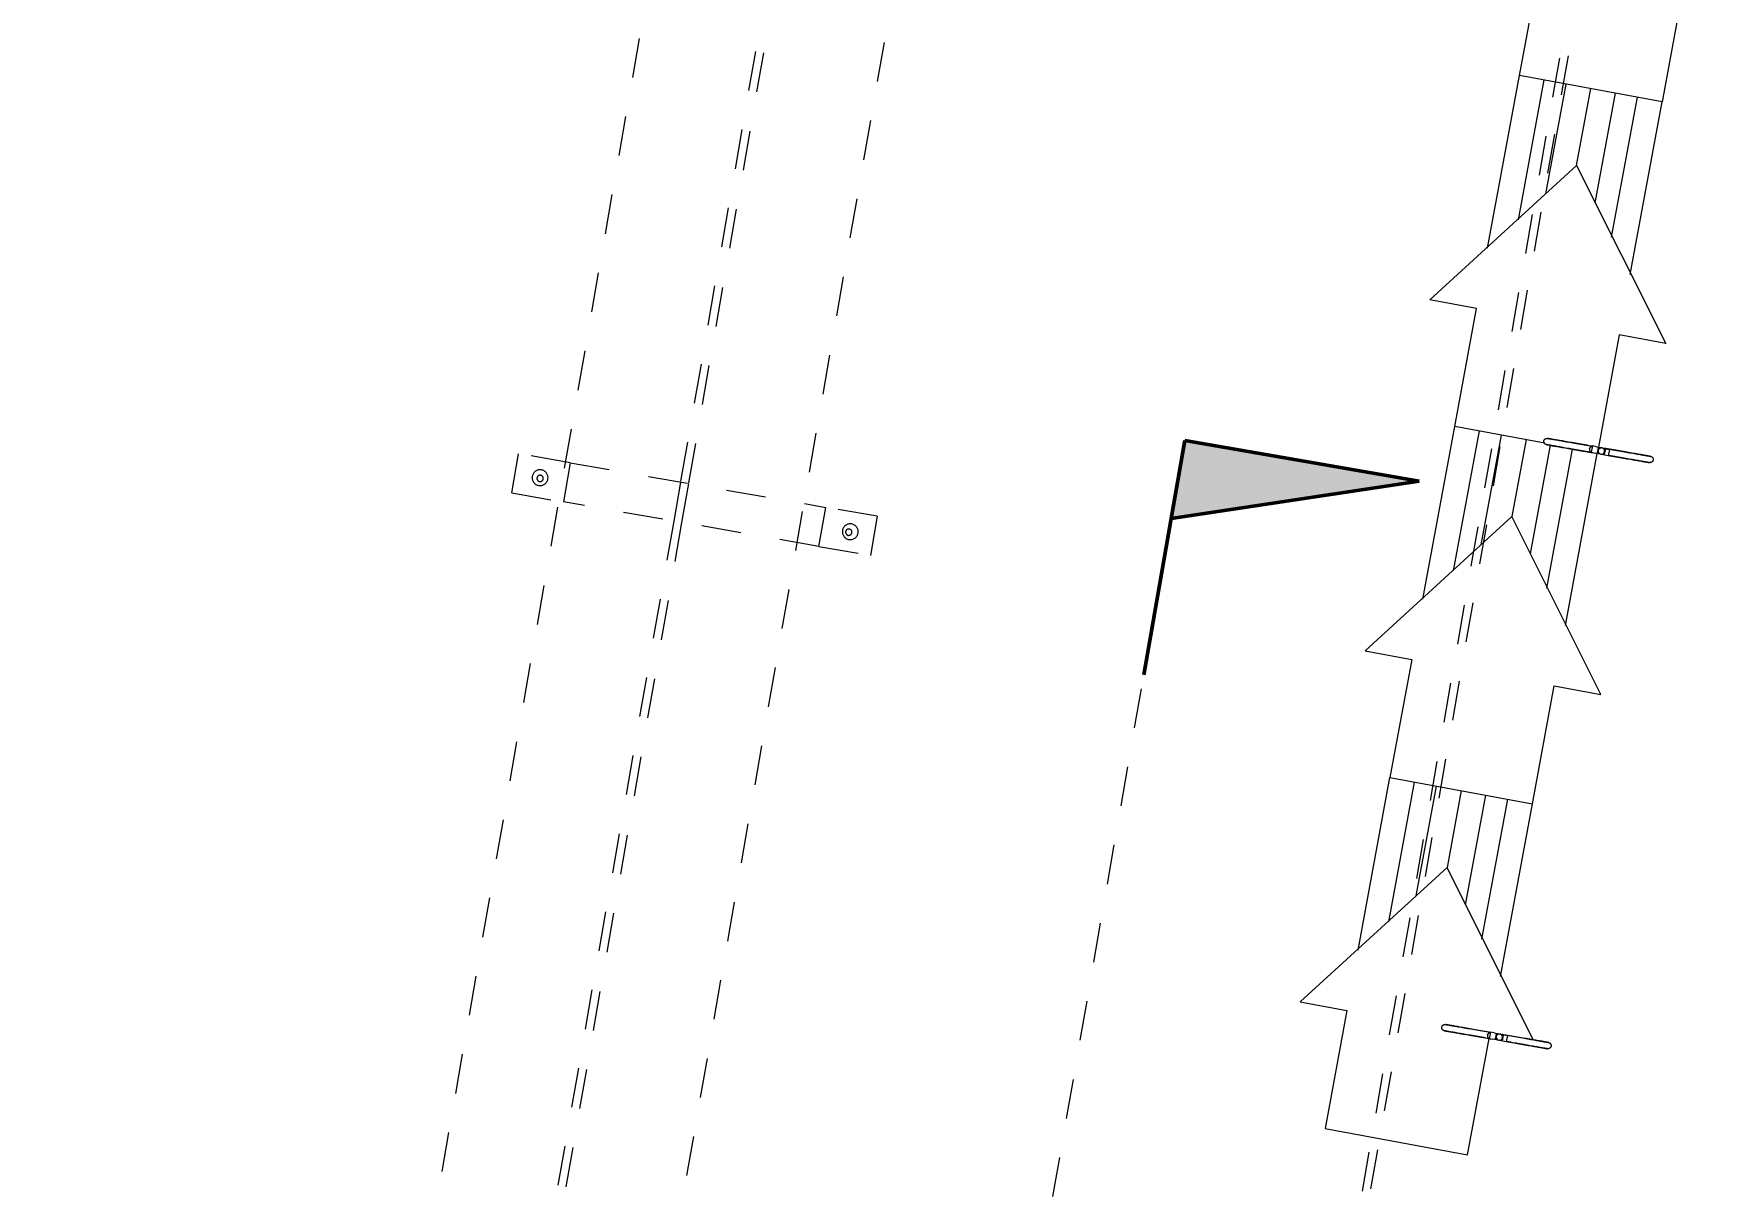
# Model space of a CAD drawing. Header units: metres. Extents: x 2 to 65, y 3 to 557.
# Drawn here: x 43.69 to 47.928, y 520.639 to 523.568 of the extents above; entities that cross this region are included whole.
import ezdxf

# ---------------------------------------------------------------- set-up
doc = ezdxf.new("R2010")
doc.units = ezdxf.units.M
doc.linetypes.add('Dot_Section Line', pattern=[0.02, 0, -0.02])
doc.linetypes.add('JacobsDash', pattern=[0.0045, 0.003, -0.0015])
doc.layers.get('Defpoints').update_dxf_attribs({"color": 41})
for name, color, linetype, lineweight in [('A-ANNO-DIMS', 7, 'Continuous', 9), ('A-DETL', 7, 'Continuous', 13), ('A-GENM', 7, 'Continuous', 35), ('S-BEAM', 7, 'Continuous', 50), ('S-BEAM-HDLN', 7, 'JacobsDash', 18)]:
    doc.layers.add(name, color=color, linetype=linetype, lineweight=lineweight)
doc.layers.add('G-ANNO-SYMB', color=7, linetype='Continuous', lineweight=35, true_color=0x0080ff)
doc.styles.add('Arial Narrow_5', font='ARIALN.TTF', dxfattribs={"height": 0.25})
doc.dimstyles.new('Dimension_Standard_O__mm__2', dxfattribs={"dimscale": 0.3048, "dimtxt": 0.255858, "dimasz": 0.82021, "dimexe": 0.787402, "dimexo": 0.492126, "dimgap": 0.492126, "dimtad": 1, "dimdec": 0, "dimlfac": 1000, "dimzin": 0, "dimdsep": 46, "dimtxsty": 'Arial Narrow_5', "dimsah": 1, "dimcen": 0.09, "dimaunit": 1, "dimadec": 4, "dimazin": 0, "dimtfac": 1, "dimtdec": 4, "dimtix": 1, "dimtmove": 2, "dimatfit": 3, "dimfxl": 1, "dimtvp": 1, "dimtfill": 1, "dimtolj": 1, "dimtzin": 0, "dimlwd": 18, "dimlwe": 18, "dimarcsym": 2})

# ---------------------------------------------------------------- blocks, each defined once
blk = doc.blocks.new('T2DPAA-T2D-C3S-SD-M2D-100010_250_dwg-40816791-DRG-2873251 - SERVICE SUPPORT GENERAL ARRANGEMENT PLAN')
at = {"color": 252, "lineweight": 18, "true_color": 0x888888}
for p, q in [((56.5021, -622.1531), (56.9437, -622.119)), ((55.6048, -622.2225), (56.0464, -622.1883)), ((56.5911, -622.2097), (56.9486, -622.1821)), ((56.6725, -622.2598), (56.9529, -622.2382)), ((54.7074, -622.2918), (55.1491, -622.2577)), ((55.6938, -622.279), (56.0513, -622.2514)), ((54.7964, -622.3484), (55.1539, -622.3208)), ((55.7752, -622.3292), (56.0556, -622.3075)), ((56.6823, -622.386), (56.9627, -622.3643)), ((54.8779, -622.3985), (55.1583, -622.3768)), ((54.6026, -622.7768), (54.9669, -622.4551)), ((55.7849, -622.4553), (56.0626, -622.4339)), ((56.6095, -622.448), (56.967, -622.4204)), ((55.7122, -622.5174), (56.0672, -622.4899)), ((56.5303, -622.5176), (56.9719, -622.4835)), ((54.8876, -622.5247), (55.168, -622.503)), ((54.8148, -622.5867), (55.1723, -622.5591)), ((55.6329, -622.587), (56.0727, -622.553)), ((54.7356, -622.6563), (55.1772, -622.6222))]:
    blk.add_line(p, q, dxfattribs=at)
at = {"color": 252, "lineweight": 18, "true_color": 0x888888, "flags": 128}
for points in [[(57.5594, -622.3349), (57.2826, -622.5794), (57.2734, -622.4602), (56.9719, -622.4835), (56.9438, -622.119), (57.2452, -622.0957), (57.236, -621.9765), (57.6588, -622.2471), (57.8551, -622.2319)], [(56.0643, -622.4187), (56.0465, -622.1883), (56.3479, -622.165), (56.3387, -622.0459), (56.7615, -622.3164), (56.9578, -622.3013)], [(56.0605, -622.3706), (55.8642, -622.3858), (55.4413, -622.1152), (55.4505, -622.2344), (55.1491, -622.2577), (55.1773, -622.6222), (55.4787, -622.5989), (55.4879, -622.718), (55.8642, -622.3858)], [(55.1631, -622.4399), (54.9669, -622.4551), (54.544, -622.1845), (54.5532, -622.3037), (54.2518, -622.327), (54.28, -622.6915), (54.5772, -622.6685)], [(56.7615, -622.3164), (56.3852, -622.6487), (56.376, -622.5295), (56.0889, -622.5517)]]:
    blk.add_lwpolyline(points, dxfattribs=at)
blk = doc.blocks.new('T2DPAA-T2D-PWC-SD-M2D-100001_ProposedDrainage_rvt-1-DRG-2873251 - SERVICE SUPPORT GENERAL ARRANGEMENT PLAN')
at = {"color": 252, "lineweight": 18, "true_color": 0x888888, "rotation": 75.11694444444437}
blk.add_blockref('T2DPAA-T2D-C3S-SD-M2D-100010_250_dwg-40816791-DRG-2873251 - SERVICE SUPPORT GENERAL ARRANGEMENT PLAN', (-1731.0833, 628.2185), dxfattribs=at)
blk = doc.blocks.new('11_GEN_BR08_Hanger for drainage_Support - 11_GEN_drainage support-9311220-DRG-2873251 - SERVICE SUPPORT GENERAL ARRANGEMENT PLAN')
at = {"layer": 'A-GENM', "lineweight": 9}
for p, q in [((-0.0243, 0.0079), (-0.0243, -0.0083)), ((-0.0147, 0.0079), (-0.0243, 0.0079)), ((-0.0147, 0.0079), (-0.0009, 0.0079)), ((-0.0086, -0.0074), (-0.0086, 0.0069)), ((-0.0086, 0.0069), (-0.004, 0.0069)), ((0.0009, 0.0079), (0.0194, 0.0079)), ((0.004, 0.0069), (0.0087, 0.0069)), ((0.0087, 0.0069), (0.0087, -0.0074)), ((0.0194, 0.0079), (0.0194, -0.0083)), ((-0.0243, -0.0083), (-0.0147, -0.0083)), ((0.0194, -0.0083), (-0.0147, -0.0083)), ((-0.003, -0.0074), (-0.0086, -0.0074)), ((-0.0025, -0.0074), (-0.0027, -0.0074)), ((0.0027, -0.0074), (0.0025, -0.0074)), ((0.0087, -0.0074), (0.003, -0.0074))]:
    blk.add_line(p, q, dxfattribs=at)
at = {"layer": 'A-GENM', "lineweight": 9, "flags": 128}
for points in [[(-0.1472, -0.0048), (-0.1472, -0.0044), (-0.1472, -0.0041), (-0.1472, -0.0038), (-0.1471, -0.0035), (-0.1471, -0.0032), (-0.147, -0.0028), (-0.1469, -0.0025), (-0.1469, -0.0022), (-0.1468, -0.0019), (-0.1467, -0.0016), (-0.1465, -0.0013), (-0.1464, -0.001), (-0.1463, -0.0007), (-0.1461, -0.0005), (-0.1459, -0.0002), (-0.1458, 0.0001), (-0.1456, 0.0003), (-0.1454, 0.0006), (-0.1452, 0.0008), (-0.1449, 0.0011), (-0.1447, 0.0013), (-0.1445, 0.0015), (-0.1442, 0.0017), (-0.144, 0.0019), (-0.1437, 0.0021), (-0.1435, 0.0023), (-0.1432, 0.0024), (-0.1429, 0.0026), (-0.1426, 0.0027), (-0.1423, 0.0029), (-0.142, 0.003), (-0.1417, 0.0031), (-0.1414, 0.0032), (-0.1411, 0.0033), (-0.1408, 0.0033), (-0.1405, 0.0034), (-0.1402, 0.0034), (-0.1399, 0.0035), (-0.1395, 0.0035), (-0.1394, 0.0035)], [(-0.1394, 0.0035), (-0.1393, 0.0035), (-0.139, 0.0035), (-0.1385, 0.0035), (-0.1378, 0.0036), (-0.1368, 0.0036), (-0.1357, 0.0036), (-0.1343, 0.0037), (-0.1328, 0.0037), (-0.131, 0.0038), (-0.129, 0.0038), (-0.1269, 0.0039), (-0.1246, 0.004), (-0.122, 0.0041), (-0.1193, 0.0041), (-0.1164, 0.0042), (-0.1134, 0.0043), (-0.1101, 0.0044), (-0.1067, 0.0046), (-0.1032, 0.0047), (-0.0995, 0.0048), (-0.0956, 0.0049), (-0.0916, 0.005), (-0.0875, 0.0052), (-0.0832, 0.0053), (-0.0789, 0.0055), (-0.0744, 0.0056), (-0.0698, 0.0057), (-0.0651, 0.0059), (-0.0603, 0.0061), (-0.0554, 0.0062), (-0.0504, 0.0064), (-0.0454, 0.0065), (-0.0403, 0.0067), (-0.0352, 0.0069), (-0.03, 0.007), (-0.0248, 0.0072)], [(-0.024, 0.0072), (-0.0279, 0.0071), (-0.033, 0.0069), (-0.0382, 0.0068), (-0.0433, 0.0066), (-0.0483, 0.0064), (-0.0533, 0.0063), (-0.0582, 0.0061), (-0.0631, 0.006), (-0.0678, 0.0058), (-0.0724, 0.0057), (-0.077, 0.0055), (-0.0814, 0.0054), (-0.0857, 0.0052), (-0.0899, 0.0051), (-0.094, 0.005), (-0.0979, 0.0048), (-0.1016, 0.0047), (-0.1053, 0.0046), (-0.1087, 0.0045), (-0.112, 0.0044), (-0.1152, 0.0043), (-0.1181, 0.0042), (-0.1209, 0.0041), (-0.1235, 0.004), (-0.1259, 0.0039), (-0.1282, 0.0039), (-0.1302, 0.0038), (-0.132, 0.0037), (-0.1337, 0.0037), (-0.1351, 0.0036), (-0.1364, 0.0036), (-0.1374, 0.0036), (-0.1382, 0.0035), (-0.1388, 0.0035), (-0.1392, 0.0035), (-0.1394, 0.0035), (-0.1394, 0.0035)], [(0.1242, 0.012), (0.1241, 0.012), (0.1238, 0.012), (0.1232, 0.012), (0.1225, 0.012), (0.1216, 0.0119), (0.1204, 0.0119), (0.119, 0.0118), (0.1175, 0.0118), (0.1157, 0.0117), (0.1138, 0.0117), (0.1116, 0.0116), (0.1093, 0.0115), (0.1068, 0.0115), (0.104, 0.0114), (0.1012, 0.0113), (0.0981, 0.0112), (0.0949, 0.0111), (0.0915, 0.011), (0.0879, 0.0108), (0.0842, 0.0107), (0.0803, 0.0106), (0.0763, 0.0105), (0.0722, 0.0103), (0.068, 0.0102), (0.0636, 0.0101), (0.0591, 0.0099), (0.0545, 0.0098), (0.0498, 0.0096), (0.045, 0.0095), (0.0401, 0.0093), (0.0352, 0.0091), (0.0302, 0.009), (0.0251, 0.0088), (0.0199, 0.0086), (0.0148, 0.0085), (0.0096, 0.0083), (0.0077, 0.0083)], [(0.0077, 0.0083), (0.0126, 0.0084), (0.0178, 0.0086), (0.0229, 0.0087), (0.028, 0.0089), (0.0331, 0.0091), (0.0381, 0.0092), (0.043, 0.0094), (0.0478, 0.0095), (0.0525, 0.0097), (0.0572, 0.0099), (0.0617, 0.01), (0.0661, 0.0101), (0.0704, 0.0103), (0.0746, 0.0104), (0.0787, 0.0105), (0.0826, 0.0107), (0.0864, 0.0108), (0.09, 0.0109), (0.0935, 0.011), (0.0968, 0.0111), (0.0999, 0.0112), (0.1029, 0.0113), (0.1056, 0.0114), (0.1082, 0.0115), (0.1107, 0.0116), (0.1129, 0.0117), (0.1149, 0.0117), (0.1168, 0.0118), (0.1184, 0.0118), (0.1199, 0.0119), (0.1211, 0.0119), (0.1221, 0.0119), (0.1229, 0.012), (0.1236, 0.012), (0.124, 0.012), (0.1242, 0.012), (0.1242, 0.012)], [(0.1242, 0.012), (0.1245, 0.012), (0.1248, 0.012), (0.1251, 0.012), (0.1255, 0.012), (0.1258, 0.0119), (0.1261, 0.0118), (0.1264, 0.0118), (0.1267, 0.0117), (0.127, 0.0116), (0.1273, 0.0115), (0.1276, 0.0114), (0.1279, 0.0112), (0.1282, 0.0111), (0.1285, 0.0109), (0.1287, 0.0108), (0.129, 0.0106), (0.1293, 0.0104), (0.1295, 0.0102), (0.1298, 0.01), (0.13, 0.0098), (0.1302, 0.0095), (0.1304, 0.0093), (0.1306, 0.0091), (0.1308, 0.0088), (0.131, 0.0086), (0.1312, 0.0083), (0.1314, 0.008), (0.1315, 0.0077), (0.1317, 0.0074), (0.1318, 0.0072), (0.1319, 0.0069), (0.132, 0.0066), (0.1321, 0.0063), (0.1322, 0.0059), (0.1323, 0.0056), (0.1323, 0.0053), (0.1324, 0.005), (0.1324, 0.0047), (0.1324, 0.0044), (0.1324, 0.0043)], [(0.1324, 0.0043), (0.1324, 0.004), (0.1324, 0.0036), (0.1324, 0.0033), (0.1324, 0.003), (0.1323, 0.0027), (0.1323, 0.0024), (0.1322, 0.0021), (0.1321, 0.0017), (0.132, 0.0014), (0.1319, 0.0011), (0.1318, 0.0008), (0.1316, 0.0006), (0.1315, 0.0003), (0.1313, 0), (0.1312, -0.0003), (0.131, -0.0005), (0.1308, -0.0008), (0.1306, -0.0011), (0.1304, -0.0013), (0.1302, -0.0015), (0.13, -0.0018), (0.1297, -0.002), (0.1295, -0.0022), (0.1292, -0.0024), (0.129, -0.0026), (0.1287, -0.0027), (0.1284, -0.0029), (0.1282, -0.0031), (0.1279, -0.0032), (0.1276, -0.0033), (0.1273, -0.0035), (0.127, -0.0036), (0.1267, -0.0037), (0.1264, -0.0037), (0.126, -0.0038), (0.1257, -0.0039), (0.1254, -0.0039), (0.1251, -0.004), (0.1248, -0.004), (0.1247, -0.004)], [(-0.1389, -0.0125), (-0.1393, -0.0125), (-0.1396, -0.0125), (-0.1399, -0.0125), (-0.1402, -0.0124), (-0.1405, -0.0124), (-0.1408, -0.0123), (-0.1412, -0.0123), (-0.1415, -0.0122), (-0.1418, -0.0121), (-0.1421, -0.012), (-0.1424, -0.0118), (-0.1427, -0.0117), (-0.1429, -0.0116), (-0.1432, -0.0114), (-0.1435, -0.0112), (-0.1438, -0.0111), (-0.144, -0.0109), (-0.1443, -0.0107), (-0.1445, -0.0105), (-0.1447, -0.0103), (-0.145, -0.01), (-0.1452, -0.0098), (-0.1454, -0.0095), (-0.1456, -0.0093), (-0.1458, -0.009), (-0.146, -0.0088), (-0.1461, -0.0085), (-0.1463, -0.0082), (-0.1464, -0.0079), (-0.1466, -0.0076), (-0.1467, -0.0073), (-0.1468, -0.007), (-0.1469, -0.0067), (-0.147, -0.0064), (-0.147, -0.0061), (-0.1471, -0.0058), (-0.1471, -0.0055), (-0.1472, -0.0052), (-0.1472, -0.0048), (-0.1472, -0.0048)], [(-0.1389, -0.0125), (-0.1388, -0.0125), (-0.1385, -0.0125), (-0.138, -0.0125), (-0.1372, -0.0124), (-0.1363, -0.0124), (-0.1352, -0.0124), (-0.1338, -0.0123), (-0.1322, -0.0123), (-0.1305, -0.0122), (-0.1285, -0.0122), (-0.1264, -0.0121), (-0.124, -0.012), (-0.1215, -0.0119), (-0.1188, -0.0118), (-0.1159, -0.0117), (-0.1128, -0.0116), (-0.1096, -0.0115), (-0.1062, -0.0114), (-0.1027, -0.0113), (-0.099, -0.0112), (-0.0951, -0.0111), (-0.0911, -0.0109), (-0.087, -0.0108), (-0.0827, -0.0107), (-0.0783, -0.0105), (-0.0738, -0.0104), (-0.0692, -0.0102), (-0.0645, -0.0101), (-0.0598, -0.0099), (-0.0549, -0.0098), (-0.0499, -0.0096), (-0.0449, -0.0095), (-0.0398, -0.0093), (-0.0347, -0.0091), (-0.0295, -0.009), (-0.0243, -0.0088), (-0.0225, -0.0087)], [(-0.0225, -0.0087), (-0.0273, -0.0089), (-0.0325, -0.0091), (-0.0377, -0.0092), (-0.0428, -0.0094), (-0.0478, -0.0095), (-0.0528, -0.0097), (-0.0577, -0.0099), (-0.0625, -0.01), (-0.0673, -0.0102), (-0.0719, -0.0103), (-0.0765, -0.0105), (-0.0809, -0.0106), (-0.0852, -0.0108), (-0.0894, -0.0109), (-0.0934, -0.011), (-0.0974, -0.0111), (-0.1011, -0.0113), (-0.1047, -0.0114), (-0.1082, -0.0115), (-0.1115, -0.0116), (-0.1146, -0.0117), (-0.1176, -0.0118), (-0.1204, -0.0119), (-0.123, -0.012), (-0.1254, -0.0121), (-0.1276, -0.0121), (-0.1297, -0.0122), (-0.1315, -0.0123), (-0.1332, -0.0123), (-0.1346, -0.0124), (-0.1358, -0.0124), (-0.1369, -0.0124), (-0.1377, -0.0125), (-0.1383, -0.0125), (-0.1387, -0.0125), (-0.1389, -0.0125), (-0.1389, -0.0125)], [(0.0194, -0.0074), (0.0234, -0.0072), (0.0285, -0.0071), (0.0336, -0.0069), (0.0386, -0.0068), (0.0435, -0.0066), (0.0483, -0.0064), (0.053, -0.0063), (0.0577, -0.0061), (0.0622, -0.006), (0.0667, -0.0059), (0.071, -0.0057), (0.0751, -0.0056), (0.0792, -0.0054), (0.0831, -0.0053), (0.0869, -0.0052), (0.0905, -0.0051), (0.094, -0.005), (0.0973, -0.0049), (0.1004, -0.0048), (0.1034, -0.0047), (0.1062, -0.0046), (0.1088, -0.0045), (0.1112, -0.0044), (0.1134, -0.0043), (0.1154, -0.0043), (0.1173, -0.0042), (0.1189, -0.0042), (0.1204, -0.0041), (0.1216, -0.0041), (0.1226, -0.004), (0.1235, -0.004), (0.1241, -0.004), (0.1245, -0.004), (0.1247, -0.004), (0.1247, -0.004)], [(0.1247, -0.004), (0.1246, -0.004), (0.1243, -0.004), (0.1237, -0.004), (0.123, -0.004), (0.1221, -0.0041), (0.1209, -0.0041), (0.1196, -0.0041), (0.118, -0.0042), (0.1162, -0.0042), (0.1143, -0.0043), (0.1121, -0.0044), (0.1098, -0.0045), (0.1073, -0.0045), (0.1046, -0.0046), (0.1017, -0.0047), (0.0986, -0.0048), (0.0954, -0.0049), (0.092, -0.005), (0.0884, -0.0051), (0.0847, -0.0053), (0.0809, -0.0054), (0.0769, -0.0055), (0.0727, -0.0057), (0.0685, -0.0058), (0.0641, -0.0059), (0.0596, -0.0061), (0.055, -0.0062), (0.0503, -0.0064), (0.0455, -0.0065), (0.0406, -0.0067), (0.0357, -0.0069), (0.0307, -0.007), (0.0256, -0.0072), (0.0205, -0.0073)]]:
    blk.add_lwpolyline(points, dxfattribs=at)
at = {"layer": 'A-GENM', "lineweight": 9}
for centre, start, end in [((-0.0224, -0.0007), 106.8501, 181.8501), ((-0.0224, -0.0007), 141.9806, 143.1352), ((0, 0), 90, 270), ((0, 0), 270, 90), ((0.0076, 0.0002), 76.8501, 103.2861), ((-0.0224, -0.0007), 181.8501, 286.8501), ((-0.0224, -0.0007), 203.0152, 205.765), ((-0.0224, -0.0007), 215.6793, 216.1847), ((0.0076, 0.0002), 241.8501, 252.7952)]:
    blk.add_arc(centre, 0.008, start, end, dxfattribs=at)
for points, knots in [([(-0.0304, -0.0003), (-0.0303, 0.0001), (-0.0303, 0.0006), (-0.0301, 0.0012), (-0.03, 0.0016), (-0.03, 0.0016)], [-0.97582168, -0.97582168, -0.97582168, -0.97582168, -0.94444444, -0.91666667, -0.9103535, -0.9103535, -0.9103535, -0.9103535]), ([(-0.0273, 0.0056), (-0.0271, 0.0057), (-0.0268, 0.0059), (-0.0266, 0.0061), (-0.0265, 0.0061)], [-0.72222222, -0.72222222, -0.72222222, -0.72222222, -0.69444444, -0.68448556, -0.68448556, -0.68448556, -0.68448556]), ([(-0.0285, -0.0058), (-0.0286, -0.0057), (-0.0288, -0.0055), (-0.0289, -0.0053), (-0.029, -0.0053)], [-0.18728717, -0.18728717, -0.18728717, -0.18728717, -0.16666667, -0.16024192, -0.16024192, -0.16024192, -0.16024192]), ([(-0.0261, -0.0078), (-0.0261, -0.0078), (-0.0264, -0.0076), (-0.0266, -0.0075), (-0.0268, -0.0074)], [-0.31551816, -0.31551816, -0.31551816, -0.31551816, -0.30555556, -0.27777778, -0.27777778, -0.27777778, -0.27777778]), ([(-0.0243, -0.0085), (-0.0244, -0.0085), (-0.0245, -0.0084), (-0.0246, -0.0084), (-0.0246, -0.0084)], [-0.39530861, -0.39530861, -0.39530861, -0.39530861, -0.38888889, -0.38232105, -0.38232105, -0.38232105, -0.38232105])]:
    blk.add_open_spline(points, degree=3, knots=knots, dxfattribs=at)
for points in [[(-0.0251, 0.0068), (-0.0251, 0.0068), (-0.025, 0.0068), (-0.025, 0.0068)], [(0.0061, 0.0081), (0.0062, 0.0081), (0.0063, 0.0081), (0.0064, 0.0081)], [(-0.0208, -0.0086), (-0.0209, -0.0086), (-0.021, -0.0086), (-0.0211, -0.0086)]]:
    blk.add_open_spline(points, degree=3, dxfattribs=at)
blk = doc.blocks.new('11_GEN_BR08_Hanger for drainage_Support - 11_GEN_drainage support-9311247-DRG-2873251 - SERVICE SUPPORT GENERAL ARRANGEMENT PLAN')
at = {"layer": 'A-GENM', "lineweight": 9}
for p, q in [((-0.0243, 0.0079), (-0.0243, -0.0083)), ((-0.0147, 0.0079), (-0.0243, 0.0079)), ((-0.0147, 0.0079), (-0.0009, 0.0079)), ((-0.0086, -0.0074), (-0.0086, 0.0069)), ((-0.0086, 0.0069), (-0.004, 0.0069)), ((0.0009, 0.0079), (0.0194, 0.0079)), ((0.004, 0.0069), (0.0087, 0.0069)), ((0.0087, 0.0069), (0.0087, -0.0074)), ((0.0194, 0.0079), (0.0194, -0.0083)), ((-0.0243, -0.0083), (-0.0147, -0.0083)), ((0.0194, -0.0083), (-0.0147, -0.0083)), ((-0.003, -0.0074), (-0.0086, -0.0074)), ((-0.0025, -0.0074), (-0.0027, -0.0074)), ((0.0027, -0.0074), (0.0025, -0.0074)), ((0.0087, -0.0074), (0.003, -0.0074))]:
    blk.add_line(p, q, dxfattribs=at)
at = {"layer": 'A-GENM', "lineweight": 9, "flags": 128}
for points in [[(-0.1472, -0.0048), (-0.1472, -0.0044), (-0.1472, -0.0041), (-0.1472, -0.0038), (-0.1471, -0.0035), (-0.1471, -0.0032), (-0.147, -0.0028), (-0.1469, -0.0025), (-0.1469, -0.0022), (-0.1468, -0.0019), (-0.1467, -0.0016), (-0.1465, -0.0013), (-0.1464, -0.001), (-0.1463, -0.0007), (-0.1461, -0.0005), (-0.1459, -0.0002), (-0.1458, 0.0001), (-0.1456, 0.0003), (-0.1454, 0.0006), (-0.1452, 0.0008), (-0.1449, 0.0011), (-0.1447, 0.0013), (-0.1445, 0.0015), (-0.1442, 0.0017), (-0.144, 0.0019), (-0.1437, 0.0021), (-0.1435, 0.0023), (-0.1432, 0.0024), (-0.1429, 0.0026), (-0.1426, 0.0027), (-0.1423, 0.0029), (-0.142, 0.003), (-0.1417, 0.0031), (-0.1414, 0.0032), (-0.1411, 0.0033), (-0.1408, 0.0033), (-0.1405, 0.0034), (-0.1402, 0.0034), (-0.1399, 0.0035), (-0.1395, 0.0035), (-0.1394, 0.0035)], [(-0.1394, 0.0035), (-0.1393, 0.0035), (-0.139, 0.0035), (-0.1385, 0.0035), (-0.1378, 0.0036), (-0.1368, 0.0036), (-0.1357, 0.0036), (-0.1343, 0.0037), (-0.1328, 0.0037), (-0.131, 0.0038), (-0.129, 0.0038), (-0.1269, 0.0039), (-0.1246, 0.004), (-0.122, 0.0041), (-0.1193, 0.0041), (-0.1164, 0.0042), (-0.1134, 0.0043), (-0.1101, 0.0044), (-0.1067, 0.0046), (-0.1032, 0.0047), (-0.0995, 0.0048), (-0.0956, 0.0049), (-0.0916, 0.005), (-0.0875, 0.0052), (-0.0832, 0.0053), (-0.0789, 0.0055), (-0.0744, 0.0056), (-0.0698, 0.0057), (-0.0651, 0.0059), (-0.0603, 0.0061), (-0.0554, 0.0062), (-0.0504, 0.0064), (-0.0454, 0.0065), (-0.0403, 0.0067), (-0.0352, 0.0069), (-0.03, 0.007), (-0.0248, 0.0072)], [(-0.024, 0.0072), (-0.0279, 0.0071), (-0.033, 0.0069), (-0.0382, 0.0068), (-0.0433, 0.0066), (-0.0483, 0.0064), (-0.0533, 0.0063), (-0.0582, 0.0061), (-0.0631, 0.006), (-0.0678, 0.0058), (-0.0724, 0.0057), (-0.077, 0.0055), (-0.0814, 0.0054), (-0.0857, 0.0052), (-0.0899, 0.0051), (-0.094, 0.005), (-0.0979, 0.0048), (-0.1016, 0.0047), (-0.1053, 0.0046), (-0.1087, 0.0045), (-0.112, 0.0044), (-0.1152, 0.0043), (-0.1181, 0.0042), (-0.1209, 0.0041), (-0.1235, 0.004), (-0.1259, 0.0039), (-0.1282, 0.0039), (-0.1302, 0.0038), (-0.132, 0.0037), (-0.1337, 0.0037), (-0.1351, 0.0036), (-0.1364, 0.0036), (-0.1374, 0.0036), (-0.1382, 0.0035), (-0.1388, 0.0035), (-0.1392, 0.0035), (-0.1394, 0.0035), (-0.1394, 0.0035)], [(0.1242, 0.012), (0.1241, 0.012), (0.1238, 0.012), (0.1232, 0.012), (0.1225, 0.012), (0.1216, 0.0119), (0.1204, 0.0119), (0.119, 0.0118), (0.1175, 0.0118), (0.1157, 0.0117), (0.1138, 0.0117), (0.1116, 0.0116), (0.1093, 0.0115), (0.1068, 0.0115), (0.104, 0.0114), (0.1012, 0.0113), (0.0981, 0.0112), (0.0949, 0.0111), (0.0915, 0.011), (0.0879, 0.0108), (0.0842, 0.0107), (0.0803, 0.0106), (0.0763, 0.0105), (0.0722, 0.0103), (0.068, 0.0102), (0.0636, 0.0101), (0.0591, 0.0099), (0.0545, 0.0098), (0.0498, 0.0096), (0.045, 0.0095), (0.0401, 0.0093), (0.0352, 0.0091), (0.0302, 0.009), (0.0251, 0.0088), (0.0199, 0.0086), (0.0148, 0.0085), (0.0096, 0.0083), (0.0077, 0.0083)], [(0.0077, 0.0083), (0.0126, 0.0084), (0.0178, 0.0086), (0.0229, 0.0087), (0.028, 0.0089), (0.0331, 0.0091), (0.0381, 0.0092), (0.043, 0.0094), (0.0478, 0.0095), (0.0525, 0.0097), (0.0572, 0.0099), (0.0617, 0.01), (0.0661, 0.0101), (0.0704, 0.0103), (0.0746, 0.0104), (0.0787, 0.0105), (0.0826, 0.0107), (0.0864, 0.0108), (0.09, 0.0109), (0.0935, 0.011), (0.0968, 0.0111), (0.0999, 0.0112), (0.1029, 0.0113), (0.1056, 0.0114), (0.1082, 0.0115), (0.1107, 0.0116), (0.1129, 0.0117), (0.1149, 0.0117), (0.1168, 0.0118), (0.1184, 0.0118), (0.1199, 0.0119), (0.1211, 0.0119), (0.1221, 0.0119), (0.1229, 0.012), (0.1236, 0.012), (0.124, 0.012), (0.1242, 0.012), (0.1242, 0.012)], [(0.1242, 0.012), (0.1245, 0.012), (0.1248, 0.012), (0.1251, 0.012), (0.1255, 0.012), (0.1258, 0.0119), (0.1261, 0.0118), (0.1264, 0.0118), (0.1267, 0.0117), (0.127, 0.0116), (0.1273, 0.0115), (0.1276, 0.0114), (0.1279, 0.0112), (0.1282, 0.0111), (0.1285, 0.0109), (0.1287, 0.0108), (0.129, 0.0106), (0.1293, 0.0104), (0.1295, 0.0102), (0.1298, 0.01), (0.13, 0.0098), (0.1302, 0.0095), (0.1304, 0.0093), (0.1306, 0.0091), (0.1308, 0.0088), (0.131, 0.0086), (0.1312, 0.0083), (0.1314, 0.008), (0.1315, 0.0077), (0.1317, 0.0074), (0.1318, 0.0072), (0.1319, 0.0069), (0.132, 0.0066), (0.1321, 0.0063), (0.1322, 0.0059), (0.1323, 0.0056), (0.1323, 0.0053), (0.1324, 0.005), (0.1324, 0.0047), (0.1324, 0.0044), (0.1324, 0.0043)], [(0.1324, 0.0043), (0.1324, 0.004), (0.1324, 0.0036), (0.1324, 0.0033), (0.1324, 0.003), (0.1323, 0.0027), (0.1323, 0.0024), (0.1322, 0.0021), (0.1321, 0.0017), (0.132, 0.0014), (0.1319, 0.0011), (0.1318, 0.0008), (0.1316, 0.0006), (0.1315, 0.0003), (0.1313, 0), (0.1312, -0.0003), (0.131, -0.0005), (0.1308, -0.0008), (0.1306, -0.0011), (0.1304, -0.0013), (0.1302, -0.0015), (0.13, -0.0018), (0.1297, -0.002), (0.1295, -0.0022), (0.1292, -0.0024), (0.129, -0.0026), (0.1287, -0.0027), (0.1284, -0.0029), (0.1282, -0.0031), (0.1279, -0.0032), (0.1276, -0.0033), (0.1273, -0.0035), (0.127, -0.0036), (0.1267, -0.0037), (0.1264, -0.0037), (0.126, -0.0038), (0.1257, -0.0039), (0.1254, -0.0039), (0.1251, -0.004), (0.1248, -0.004), (0.1247, -0.004)], [(-0.1389, -0.0125), (-0.1393, -0.0125), (-0.1396, -0.0125), (-0.1399, -0.0125), (-0.1402, -0.0124), (-0.1405, -0.0124), (-0.1408, -0.0123), (-0.1412, -0.0123), (-0.1415, -0.0122), (-0.1418, -0.0121), (-0.1421, -0.012), (-0.1424, -0.0118), (-0.1427, -0.0117), (-0.1429, -0.0116), (-0.1432, -0.0114), (-0.1435, -0.0112), (-0.1438, -0.0111), (-0.144, -0.0109), (-0.1443, -0.0107), (-0.1445, -0.0105), (-0.1447, -0.0103), (-0.145, -0.01), (-0.1452, -0.0098), (-0.1454, -0.0095), (-0.1456, -0.0093), (-0.1458, -0.009), (-0.146, -0.0088), (-0.1461, -0.0085), (-0.1463, -0.0082), (-0.1464, -0.0079), (-0.1466, -0.0076), (-0.1467, -0.0073), (-0.1468, -0.007), (-0.1469, -0.0067), (-0.147, -0.0064), (-0.147, -0.0061), (-0.1471, -0.0058), (-0.1471, -0.0055), (-0.1472, -0.0052), (-0.1472, -0.0048), (-0.1472, -0.0048)], [(-0.1389, -0.0125), (-0.1388, -0.0125), (-0.1385, -0.0125), (-0.138, -0.0125), (-0.1372, -0.0124), (-0.1363, -0.0124), (-0.1352, -0.0124), (-0.1338, -0.0123), (-0.1322, -0.0123), (-0.1305, -0.0122), (-0.1285, -0.0122), (-0.1264, -0.0121), (-0.124, -0.012), (-0.1215, -0.0119), (-0.1188, -0.0118), (-0.1159, -0.0117), (-0.1128, -0.0116), (-0.1096, -0.0115), (-0.1062, -0.0114), (-0.1027, -0.0113), (-0.099, -0.0112), (-0.0951, -0.0111), (-0.0911, -0.0109), (-0.087, -0.0108), (-0.0827, -0.0107), (-0.0783, -0.0105), (-0.0738, -0.0104), (-0.0692, -0.0102), (-0.0645, -0.0101), (-0.0598, -0.0099), (-0.0549, -0.0098), (-0.0499, -0.0096), (-0.0449, -0.0095), (-0.0398, -0.0093), (-0.0347, -0.0091), (-0.0295, -0.009), (-0.0243, -0.0088), (-0.0225, -0.0087)], [(-0.0225, -0.0087), (-0.0273, -0.0089), (-0.0325, -0.0091), (-0.0377, -0.0092), (-0.0428, -0.0094), (-0.0478, -0.0095), (-0.0528, -0.0097), (-0.0577, -0.0099), (-0.0625, -0.01), (-0.0673, -0.0102), (-0.0719, -0.0103), (-0.0765, -0.0105), (-0.0809, -0.0106), (-0.0852, -0.0108), (-0.0894, -0.0109), (-0.0934, -0.011), (-0.0974, -0.0111), (-0.1011, -0.0113), (-0.1047, -0.0114), (-0.1082, -0.0115), (-0.1115, -0.0116), (-0.1146, -0.0117), (-0.1176, -0.0118), (-0.1204, -0.0119), (-0.123, -0.012), (-0.1254, -0.0121), (-0.1276, -0.0121), (-0.1297, -0.0122), (-0.1315, -0.0123), (-0.1332, -0.0123), (-0.1346, -0.0124), (-0.1358, -0.0124), (-0.1369, -0.0124), (-0.1377, -0.0125), (-0.1383, -0.0125), (-0.1387, -0.0125), (-0.1389, -0.0125), (-0.1389, -0.0125)], [(0.0194, -0.0074), (0.0234, -0.0072), (0.0285, -0.0071), (0.0336, -0.0069), (0.0386, -0.0068), (0.0435, -0.0066), (0.0483, -0.0064), (0.053, -0.0063), (0.0577, -0.0061), (0.0622, -0.006), (0.0667, -0.0059), (0.071, -0.0057), (0.0751, -0.0056), (0.0792, -0.0054), (0.0831, -0.0053), (0.0869, -0.0052), (0.0905, -0.0051), (0.094, -0.005), (0.0973, -0.0049), (0.1004, -0.0048), (0.1034, -0.0047), (0.1062, -0.0046), (0.1088, -0.0045), (0.1112, -0.0044), (0.1134, -0.0043), (0.1154, -0.0043), (0.1173, -0.0042), (0.1189, -0.0042), (0.1204, -0.0041), (0.1216, -0.0041), (0.1226, -0.004), (0.1235, -0.004), (0.1241, -0.004), (0.1245, -0.004), (0.1247, -0.004), (0.1247, -0.004)], [(0.1247, -0.004), (0.1246, -0.004), (0.1243, -0.004), (0.1237, -0.004), (0.123, -0.004), (0.1221, -0.0041), (0.1209, -0.0041), (0.1196, -0.0041), (0.118, -0.0042), (0.1162, -0.0042), (0.1143, -0.0043), (0.1121, -0.0044), (0.1098, -0.0045), (0.1073, -0.0045), (0.1046, -0.0046), (0.1017, -0.0047), (0.0986, -0.0048), (0.0954, -0.0049), (0.092, -0.005), (0.0884, -0.0051), (0.0847, -0.0053), (0.0809, -0.0054), (0.0769, -0.0055), (0.0727, -0.0057), (0.0685, -0.0058), (0.0641, -0.0059), (0.0596, -0.0061), (0.055, -0.0062), (0.0503, -0.0064), (0.0455, -0.0065), (0.0406, -0.0067), (0.0357, -0.0069), (0.0307, -0.007), (0.0256, -0.0072), (0.0205, -0.0073)]]:
    blk.add_lwpolyline(points, dxfattribs=at)
at = {"layer": 'A-GENM', "lineweight": 9}
for centre, start, end in [((-0.0224, -0.0007), 106.8501, 181.8501), ((-0.0224, -0.0007), 141.9806, 143.1352), ((0, 0), 90, 270), ((0, 0), 270, 90), ((0.0076, 0.0002), 76.8501, 103.2861), ((-0.0224, -0.0007), 181.8501, 286.8501), ((-0.0224, -0.0007), 203.0152, 205.765), ((-0.0224, -0.0007), 215.6793, 216.1847), ((0.0076, 0.0002), 241.8501, 252.7952)]:
    blk.add_arc(centre, 0.008, start, end, dxfattribs=at)
for points, knots in [([(-0.0304, -0.0003), (-0.0303, 0.0001), (-0.0303, 0.0006), (-0.0301, 0.0012), (-0.03, 0.0016), (-0.03, 0.0016)], [-0.97582168, -0.97582168, -0.97582168, -0.97582168, -0.94444444, -0.91666667, -0.9103535, -0.9103535, -0.9103535, -0.9103535]), ([(-0.0273, 0.0056), (-0.0271, 0.0057), (-0.0268, 0.0059), (-0.0266, 0.0061), (-0.0265, 0.0061)], [-0.72222222, -0.72222222, -0.72222222, -0.72222222, -0.69444444, -0.68448556, -0.68448556, -0.68448556, -0.68448556]), ([(-0.0285, -0.0058), (-0.0286, -0.0057), (-0.0288, -0.0055), (-0.0289, -0.0053), (-0.029, -0.0053)], [-0.18728717, -0.18728717, -0.18728717, -0.18728717, -0.16666667, -0.16024192, -0.16024192, -0.16024192, -0.16024192]), ([(-0.0261, -0.0078), (-0.0261, -0.0078), (-0.0264, -0.0076), (-0.0266, -0.0075), (-0.0268, -0.0074)], [-0.31551816, -0.31551816, -0.31551816, -0.31551816, -0.30555556, -0.27777778, -0.27777778, -0.27777778, -0.27777778]), ([(-0.0243, -0.0085), (-0.0244, -0.0085), (-0.0245, -0.0084), (-0.0246, -0.0084), (-0.0246, -0.0084)], [-0.39530861, -0.39530861, -0.39530861, -0.39530861, -0.38888889, -0.38232105, -0.38232105, -0.38232105, -0.38232105])]:
    blk.add_open_spline(points, degree=3, knots=knots, dxfattribs=at)
for points in [[(-0.0251, 0.0068), (-0.0251, 0.0068), (-0.025, 0.0068), (-0.025, 0.0068)], [(0.0061, 0.0081), (0.0062, 0.0081), (0.0063, 0.0081), (0.0064, 0.0081)], [(-0.0208, -0.0086), (-0.0209, -0.0086), (-0.021, -0.0086), (-0.0211, -0.0086)]]:
    blk.add_open_spline(points, degree=3, dxfattribs=at)
blk = doc.blocks.new('11_GEN_559od Pipe_Support - 11_GEN_610 drain pipe COMMS-9350945-DRG-2873251 - SERVICE SUPPORT GENERAL ARRANGEMENT PLAN')
at = {"layer": 'A-GENM', "linetype": 'JacobsDash', "lineweight": 9}
for p, q in [((-0.459, -0.0518), (-0.459, 0.0482)), ((-0.3271, 0.0482), (-0.459, 0.0482)), ((-0.3271, 0.0482), (0.3271, 0.0482)), ((-0.3271, 0.0482), (-0.3271, -0.0518)), ((0.3271, -0.0518), (0.3271, 0.0482)), ((0.459, 0.0482), (0.3271, 0.0482)), ((0.459, 0.0482), (0.459, -0.0518)), ((-0.459, -0.0518), (-0.3271, -0.0518)), ((0.3271, -0.0518), (-0.3271, -0.0518)), ((0.3271, -0.0518), (0.459, -0.0518))]:
    blk.add_line(p, q, dxfattribs=at)
for centre, radius, start, end in [((-0.3985, -0.0018), 0.02, 90, 270), ((-0.395, 0), 0.008, 90, 270), ((-0.3985, -0.0018), 0.02, 270, 90), ((-0.395, 0), 0.008, 270, 90), ((0.3955, -0.0018), 0.02, 90, 270), ((0.395, 0), 0.008, 90, 270), ((0.395, 0), 0.008, 270, 90), ((0.3955, -0.0018), 0.02, 270, 90)]:
    blk.add_arc(centre, radius, start, end, dxfattribs=at)
blk = doc.blocks.new('06_SFR_GCT_Girder_SuperT_BR08Edge_CS - Super T - 1815-6270606-DRG-2873251 - SERVICE SUPPORT GENERAL ARRANGEMENT PLAN')
at = {"layer": 'S-BEAM', "color": 252, "linetype": 'JacobsDash', "lineweight": 9, "true_color": 0x888888}
for p, q in [((-1111.4358, 544.5887), (-1117.608, 509.1604)), ((-1116.9786, 524.3074), (-1117.305, 522.4338)), ((-1117.3221, 522.3353), (-1117.6486, 520.4617))]:
    blk.add_line(p, q, dxfattribs=at)
at = {"layer": 'S-BEAM-HDLN', "color": 252, "lineweight": 9, "true_color": 0x888888}
blk.add_line((-1117.305, 522.4338), (-1117.3221, 522.3354), dxfattribs=at)
blk = doc.blocks.new('06_SFR_GCT_Girder_SuperT_BR08Edge_CS - Super T - 1815-6270390-DRG-2873251 - SERVICE SUPPORT GENERAL ARRANGEMENT PLAN')
at = {"layer": 'S-BEAM', "color": 252, "linetype": 'JacobsDash', "lineweight": 9, "true_color": 0x888888}
for p, q in [((-1116.9987, 524.3109), (-1117.3251, 522.4373)), ((-1117.3422, 522.3388), (-1117.6687, 520.4652))]:
    blk.add_line(p, q, dxfattribs=at)
at = {"layer": 'S-BEAM-HDLN', "color": 252, "lineweight": 9, "true_color": 0x888888}
blk.add_line((-1117.3251, 522.4373), (-1117.3422, 522.3389), dxfattribs=at)
blk = doc.blocks.new('06_SFR_GCT_Girder_SuperT_BR08Edge_CS - Super T - 1815-6539906-DRG-2873251 - SERVICE SUPPORT GENERAL ARRANGEMENT PLAN')
at = {"layer": 'S-BEAM', "color": 252, "linetype": 'JacobsDash', "lineweight": 9, "true_color": 0x888888}
blk.add_line((-1111.4141, 544.5942), (-1117.5863, 509.1659), dxfattribs=at)
blk = doc.blocks.new('DIMBLOCK17-DRG-2873251 - SERVICE SUPPORT GENERAL ARRANGEMENT PLAN')
at = {"layer": 'A-ANNO-DIMS', "color": 0, "lineweight": 18, "transparency": 16777216}
for p, q in [((52.4175, 543.3015), (51.8174, 543.4061)), ((52.0109, 543.1186), (49.0848, 526.3229)), ((46.4081, 510.9588), (48.6603, 523.8862)), ((46.7289, 510.6492), (46.1288, 510.7537))]:
    blk.add_line(p, q, dxfattribs=at)
at = {"layer": 'A-ANNO-DIMS', "color": 0, "transparency": 16777216}
for points in [[(51.9699, 543.1258), (52.052, 543.1115), (52.0538, 543.3649)], [(46.3671, 510.966), (46.4492, 510.9517), (46.3652, 510.7125)]]:
    blk.add_solid(points, dxfattribs=at)
at = {"layer": 'Defpoints', "color": 0, "transparency": 16777216}
for p in [(52.5652, 543.2758), (46.3652, 510.7125), (46.8766, 510.6234)]:
    blk.add_point(p, dxfattribs=at)
at = {"layer": 'A-ANNO-DIMS', "color": 0, "lineweight": 18, "transparency": 16777216, "insert": (48.1802, 523.887), "char_height": 0.25, "width": 2.636553, "attachment_point": 1, "rotation": 80.1173, "line_spacing_factor": 0.974696, "style": 'Arial Narrow_5', "bg_fill": 3, "box_fill_scale": 1.1, "bg_fill_color": 256, "bg_fill_true_color": 13158600, "bg_fill_transparency": 0}
blk.add_mtext('\\A1;2000 MAX CTRS', dxfattribs=at)
blk = doc.blocks.new('Drafting View - sectionTail-4870194-DRG-2873251 - SERVICE SUPPORT GENERAL ARRANGEMENT PLAN')
at = {"layer": 'G-ANNO-SYMB', "lineweight": 9}
blk.add_hatch(color=7, dxfattribs=at).paths.add_polyline_path([(-0.006, 0.006), (-0.004, 0), (-0.006, 0)])
at = {"layer": 'G-ANNO-SYMB', "color": 7, "lineweight": 50}
for p, q in [((-0.006, 0.006), (-0.006, 0)), ((-0.004, 0), (-0.006, 0.006)), ((-0.006, 0), (-0.004, 0)), ((-0.006, 0), (0, 0))]:
    blk.add_line(p, q, dxfattribs=at)

msp = doc.modelspace()

# ---------------------------------------------------------------- linework, layer by layer
at = {"layer": 'A-DETL', "color": 164, "linetype": 'JacobsDash', "lineweight": 9, "true_color": 0x002699}
for p, q in [((49.2678, 546.8057), (42.0365, 505.2986)), ((49.8851, 546.7954), (42.6557, 505.2986))]:
    msp.add_line(p, q, dxfattribs=at)

# ---------------------------------------------------------------- block references
at = {"color": 252, "lineweight": 5, "true_color": 0x888888}
msp.add_blockref('T2DPAA-T2D-PWC-SD-M2D-100001_ProposedDrainage_rvt-1-DRG-2873251 - SERVICE SUPPORT GENERAL ARRANGEMENT PLAN', (1162.6465, 0), dxfattribs=at)
at = {"layer": 'A-GENM', "lineweight": 9, "rotation": 348.2671322141487}
for name, p in [('11_GEN_BR08_Hanger for drainage_Support - 11_GEN_drainage support-9311247-DRG-2873251 - SERVICE SUPPORT GENERAL ARRANGEMENT PLAN', (47.6436, 522.5155)), ('11_GEN_BR08_Hanger for drainage_Support - 11_GEN_drainage support-9311220-DRG-2873251 - SERVICE SUPPORT GENERAL ARRANGEMENT PLAN', (47.3862, 521.0377))]:
    msp.add_blockref(name, p, dxfattribs=at)
at = {"layer": 'A-GENM', "linetype": 'JacobsDash', "lineweight": 9, "rotation": 170.1172754219587}
msp.add_blockref('11_GEN_559od Pipe_Support - 11_GEN_610 drain pipe COMMS-9350945-DRG-2873251 - SERVICE SUPPORT GENERAL ARRANGEMENT PLAN', (45.3567, 522.3786), dxfattribs=at)
at = {"layer": 'S-BEAM-HDLN', "color": 252, "lineweight": 9, "true_color": 0x888888}
for name in ['06_SFR_GCT_Girder_SuperT_BR08Edge_CS - Super T - 1815-6270390-DRG-2873251 - SERVICE SUPPORT GENERAL ARRANGEMENT PLAN', '06_SFR_GCT_Girder_SuperT_BR08Edge_CS - Super T - 1815-6270606-DRG-2873251 - SERVICE SUPPORT GENERAL ARRANGEMENT PLAN', '06_SFR_GCT_Girder_SuperT_BR08Edge_CS - Super T - 1815-6539906-DRG-2873251 - SERVICE SUPPORT GENERAL ARRANGEMENT PLAN']:
    msp.add_blockref(name, (1162.6465, 0), dxfattribs=at)

# ---------------------------------------------------------------- next in the draw order: dimensions: what is measured, and where the dimension line sits
at = {"layer": 'A-ANNO-DIMS', "lineweight": 18}
dim = msp.add_linear_dim(base=(46.3652, 510.7125), p1=(52.5652, 543.2758), p2=(46.8766, 510.6234), angle=80.1173, text='2000 MAX CTRS', dimstyle='Dimension_Standard_O__mm__2', override={"dimpost": '<>', "dimfxl": 33.144202}, dxfattribs=at)
dim.commit()
dim.dimension.update_dxf_attribs({"geometry": 'DIMBLOCK17-DRG-2873251 - SERVICE SUPPORT GENERAL ARRANGEMENT PLAN', "text_midpoint": (48.5707, 525.1571), "dimtype": 160, "text_rotation": 80.1173})

# ---------------------------------------------------------------- next in the draw order: linework, layer by layer
at = {"layer": 'G-ANNO-SYMB', "color": 7, "linetype": 'Dot_Section Line', "lineweight": 9, "true_color": 0xffffff}
msp.add_line((45.8831, 518.4682), (46.4899, 521.9512), dxfattribs=at)

# ---------------------------------------------------------------- next in the draw order: block references
at = {"layer": 'G-ANNO-SYMB', "color": 7, "lineweight": 50, "xscale": 99.99999999999996, "yscale": 99.99999999999996, "zscale": 99.99999999999996, "rotation": 260.1172754234894}
msp.add_blockref('Drafting View - sectionTail-4870194-DRG-2873251 - SERVICE SUPPORT GENERAL ARRANGEMENT PLAN', (46.4899, 521.9512), dxfattribs=at)

doc.saveas('drawing.dxf')
